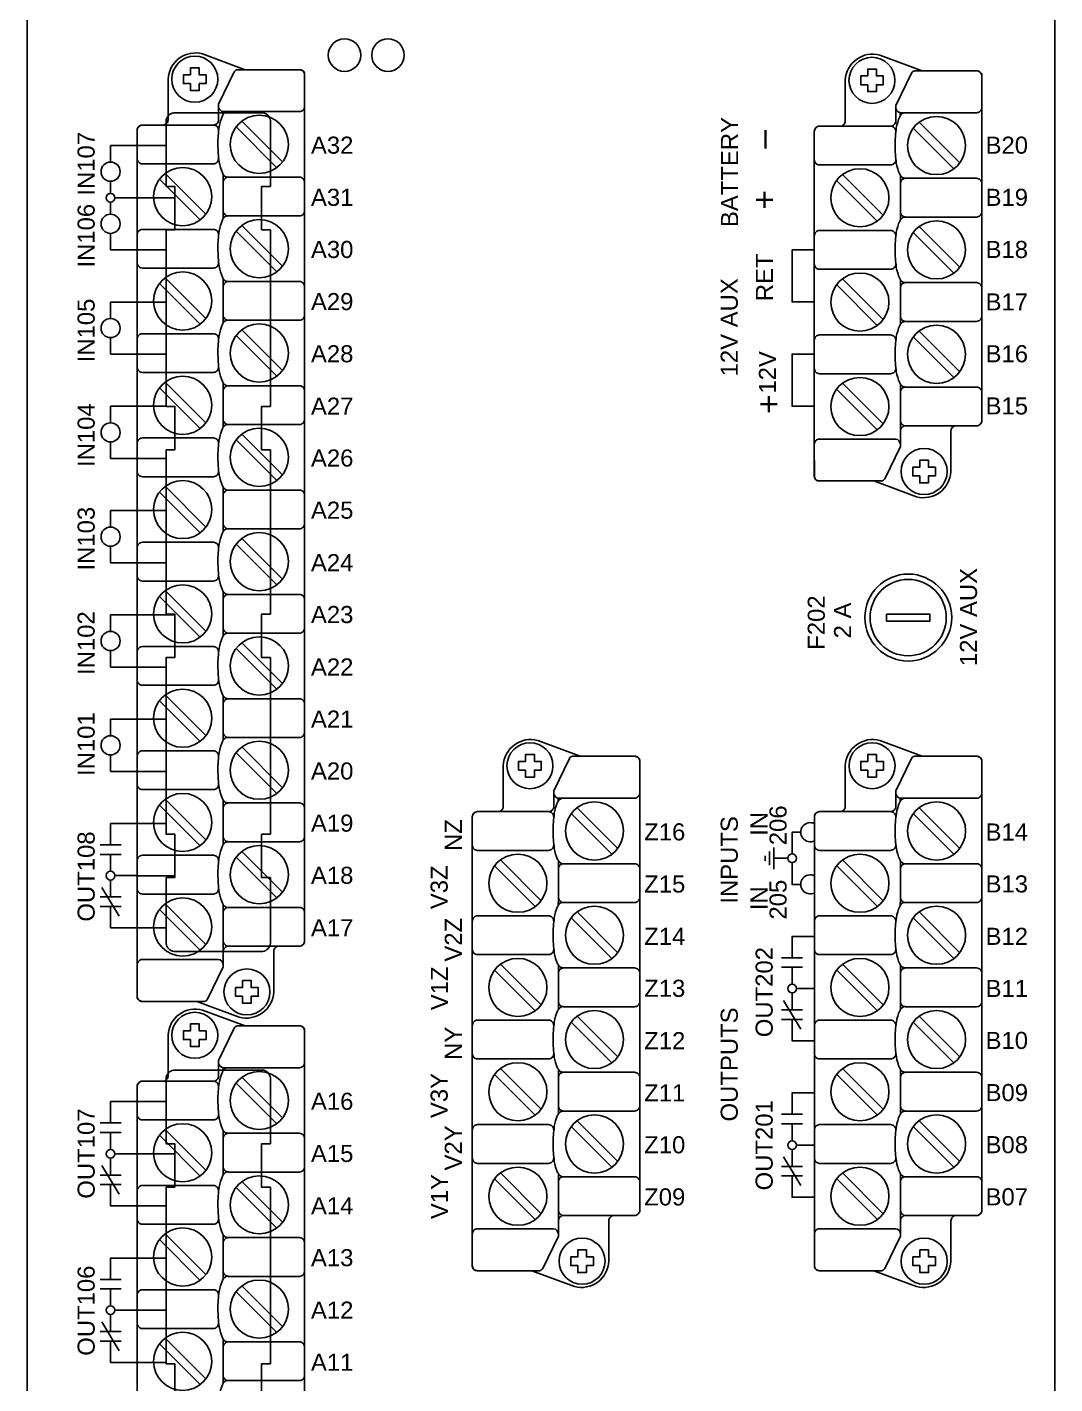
# Model space of a CAD drawing. Extents: x 3 to 47.1, y 1 to 34.6.
# Drawn here: x 34.71 to 40.62, y 5.67 to 13.47 of the extents above; entities that cross this region are included whole.
import ezdxf

# ---------------------------------------------------------------- set-up
doc = ezdxf.new("R2010")
doc.units = 0
doc.header["$MEASUREMENT"] = 0
for name, color, linetype in [('1_1__X__NONE', 7, 'CONTINUOUS'), ('1_2__A___2__125_VDC____5__', 7, 'CONTINUOUS'), ('3_0_____DWG', 7, 'CONTINUOUS')]:
    doc.layers.add(name, color=color, linetype=linetype)
doc.styles.add('ARIAL', font='arial.ttf')

msp = doc.modelspace()

# ---------------------------------------------------------------- linework, layer by layer
at = {"layer": '1_1__X__NONE'}
msp.add_lwpolyline([(35.5074, 12.5583), (35.5571, 12.5581), (35.557, 12.3081), (35.5074, 12.3081), (35.5074, 11.2925), (35.5571, 11.2925), (35.5571, 11.0423), (35.5074, 11.0423), (35.5074, 10.0977), (35.557, 10.0977), (35.557, 9.8475), (35.5074, 9.8475), (35.5074, 8.8319), (35.5571, 8.8319), (35.5571, 8.5819), (35.5074, 8.5819), (35.5074, 8.2111), (35.5076, 8.2031), (35.5092, 8.1943), (35.5123, 8.1861), (35.5167, 8.1786), (35.5223, 8.1721), (35.529, 8.1666), (35.5365, 8.1622), (35.5448, 8.1593), (35.5537, 8.1578), (35.5639, 8.1577), (36.0555, 8.1577), (36.0637, 8.1581), (36.0725, 8.16), (36.0807, 8.1634), (36.088, 8.1681), (36.0944, 8.1739), (36.0997, 8.1808), (36.1037, 8.1885), (36.1064, 8.1969), (36.1075, 8.2058), (36.1076, 8.2162), (36.1076, 8.5817), (36.1076, 8.5819), (36.0572, 8.5819), (36.0572, 8.8319), (36.1076, 8.8319), (36.1074, 9.8475), (36.0572, 9.8475), (36.0572, 10.0977), (36.1075, 10.0977), (36.1076, 11.0423), (36.0573, 11.0423), (36.0572, 11.2925), (36.1076, 11.2925), (36.1075, 12.3081), (36.0572, 12.3081), (36.0574, 12.5581), (36.1074, 12.5581), (36.1076, 12.9289), (36.1074, 12.9369), (36.1057, 12.9457), (36.1026, 12.9539), (36.0982, 12.9614), (36.0926, 12.9679), (36.0859, 12.9734), (36.0783, 12.9777), (36.0699, 12.9807), (36.0609, 12.9822), (35.5591, 12.9823), (35.551, 12.9819), (35.5423, 12.98), (35.5342, 12.9766), (35.5269, 12.9719), (35.5205, 12.9661), (35.5153, 12.9592), (35.5112, 12.9515), (35.5086, 12.9431), (35.5074, 12.9342), (35.5074, 12.5583)], close=True, dxfattribs=at)
for points in [[(35.3409, 12.7933), (35.5074, 12.7933)], [(35.3409, 12.4933), (35.5571, 12.4933)], [(35.3409, 12.1933), (35.5074, 12.1933)], [(35.3409, 11.8933), (35.5074, 11.8933)], [(35.3409, 11.5933), (35.5074, 11.5933)], [(35.3409, 11.2933), (35.5074, 11.2933)], [(35.3409, 10.9933), (35.5074, 10.9933)], [(35.3409, 10.6934), (35.5074, 10.6934)], [(35.3409, 10.3934), (35.5074, 10.3934)], [(35.3409, 10.0933), (35.557, 10.0933)], [(35.3409, 9.7933), (35.5074, 9.7933)], [(35.3409, 9.4933), (35.5074, 9.4933)], [(35.3409, 9.1933), (35.5074, 9.1933)], [(35.3409, 8.8933), (35.5074, 8.8933)], [(35.3409, 8.5933), (35.5571, 8.5933)], [(35.3409, 8.2933), (35.5074, 8.2933)], [(36.0573, 5.5351), (36.0572, 5.7853), (36.1076, 5.7853), (36.1075, 6.8009), (36.0572, 6.8009), (36.0574, 7.051), (36.1074, 7.051), (36.1076, 7.4217), (36.1074, 7.4297), (36.1057, 7.4385), (36.1026, 7.4467), (36.0982, 7.4542), (36.0926, 7.4608), (36.0859, 7.4663), (36.0783, 7.4706), (36.0699, 7.4736), (36.0609, 7.475), (35.5591, 7.4752), (35.551, 7.4748), (35.5423, 7.4728), (35.5342, 7.4694), (35.5269, 7.4647), (35.5205, 7.4589), (35.5153, 7.4521), (35.5112, 7.4444), (35.5086, 7.436), (35.5074, 7.427), (35.5074, 7.0511), (35.5074, 7.0511), (35.5571, 7.051), (35.557, 6.8009), (35.5074, 6.8009), (35.5074, 5.7853), (35.5571, 5.7853), (35.5571, 5.5351)], [(35.3409, 7.2934), (35.5074, 7.2934)], [(35.3409, 6.9934), (35.5571, 6.9933)], [(35.3409, 6.6934), (35.5074, 6.6934)], [(35.3409, 6.3934), (35.5074, 6.3934)], [(35.3409, 6.0934), (35.5074, 6.0934)], [(35.3409, 5.7934), (35.5074, 5.7934)]]:
    msp.add_lwpolyline(points, dxfattribs=at)
at = {"layer": '1_2__A___2__125_VDC____5__'}
for points in [[(36.2749, 8.1877, 0.414213), (36.3049, 8.2177), (36.3049, 13.1996, 0.414214), (36.2749, 13.2296), (35.9619, 13.2296), (35.7171, 13.3205, 0.480048), (35.5189, 13.1754), (35.5189, 12.9412, -0.414214), (35.4889, 12.9112), (35.3708, 12.9112, 0.414212), (35.3408, 12.8812), (35.3407, 12.8812), (35.3407, 7.9002, 0.414215), (35.3707, 7.8702), (35.6835, 7.8703), (35.9283, 7.7793, 0.47859), (36.1269, 7.9244), (36.1269, 8.1577, -0.414214), (36.1569, 8.1877)], [(36.3048, 13.2029), (36.3049, 13.0186, -0.414214), (36.2749, 12.9886), (35.8378, 12.9886, -0.390527), (35.8095, 13.0186), (35.8095, 13.0308), (35.8993, 13.2167, -0.241514), (35.9192, 13.2296), (36.2749, 13.2296, -0.422157)], [(36.2749, 2.6878, 0.414213), (36.3049, 2.7178), (36.3049, 7.6996, 0.414214), (36.2749, 7.7296), (35.9619, 7.7296), (35.7171, 7.8205, 0.480048), (35.5189, 7.6755), (35.5189, 7.4413, -0.414214), (35.4889, 7.4113), (35.3708, 7.4113, 0.414212), (35.3408, 7.3813), (35.3407, 7.3813), (35.3407, 2.4002, 0.414215), (35.3707, 2.3702), (35.6835, 2.3703), (35.9283, 2.2794, 0.47859), (36.1269, 2.4244), (36.1269, 2.6578, -0.414214), (36.1569, 2.6878)], [(36.3048, 7.7029), (36.3049, 7.5186, -0.414214), (36.2749, 7.4886), (35.8378, 7.4886, -0.390527), (35.8095, 7.5186), (35.8095, 7.5308), (35.8993, 7.7167, -0.241514), (35.9192, 7.7296), (36.2749, 7.7296, -0.422157)]]:
    msp.add_lwpolyline(points, format="xyb", close=True, dxfattribs=at)
for points in [[(35.6478, 13.15), (35.6075, 13.15), (35.6075, 13.2), (35.6478, 13.2), (35.6478, 13.2401), (35.6978, 13.2401), (35.6978, 13.2), (35.7377, 13.2), (35.7377, 13.15), (35.6978, 13.15), (35.6978, 13.1099), (35.6478, 13.1099)], [(35.948, 7.8998), (35.9077, 7.8998), (35.9077, 7.9497), (35.948, 7.9497), (35.948, 7.9899), (35.9979, 7.9899), (35.9979, 7.9497), (36.0379, 7.9497), (36.0379, 7.8998), (35.9979, 7.8998), (35.9979, 7.8596), (35.948, 7.8596)], [(35.6478, 7.65), (35.6075, 7.65), (35.6075, 7.7), (35.6478, 7.7), (35.6478, 7.7401), (35.6978, 7.7401), (35.6978, 7.7), (35.7377, 7.7), (35.7377, 7.65), (35.6978, 7.65), (35.6978, 7.6099), (35.6478, 7.6099)]]:
    msp.add_lwpolyline(points, close=True, dxfattribs=at)
for points in [[(35.8095, 13.0186), (35.8096, 12.9412, -0.414214), (35.7796, 12.9112)], [(35.8577, 12.9886, 0.127742), (35.8422, 12.9808, 0.081668), (35.8321, 12.9652, 0.0591), (35.8127, 12.9015, 0.034646), (35.8057, 12.7999, 0.03436), (35.8127, 12.6992, 0.0591), (35.8321, 12.6355, 0.081668), (35.8422, 12.6199, 0.191033), (35.8661, 12.6114)], [(35.8095, 12.7263), (35.8095, 12.7184, -0.414214), (35.7795, 12.6884), (35.3707, 12.6884, -0.414214), (35.3407, 12.7184), (35.3407, 12.8812, -0.414214), (35.3707, 12.9112), (35.7795, 12.9112, -0.414214), (35.8095, 12.8812), (35.8095, 12.8744)], [(35.8361, 12.5814, -0.414214), (35.8661, 12.6114), (36.2749, 12.6114, -0.414214), (36.3049, 12.5814), (36.3049, 12.4185, -0.414214), (36.2749, 12.3885), (35.8661, 12.3885, -0.414214), (35.8361, 12.4185)], [(35.8661, 12.3893, 0.191033), (35.8422, 12.3808, 0.081668), (35.8321, 12.3651, 0.0591), (35.8127, 12.3014, 0.034646), (35.8057, 12.1999, 0.03436), (35.8127, 12.0992, 0.0591), (35.8321, 12.0355, 0.081668), (35.8422, 12.0199, 0.191033), (35.8661, 12.0114)], [(35.8095, 12.1263), (35.8095, 12.1184, -0.414214), (35.7795, 12.0884), (35.3707, 12.0884, -0.414214), (35.3407, 12.1184), (35.3407, 12.2812, -0.414214), (35.3707, 12.3112), (35.7795, 12.3112, -0.414214), (35.8095, 12.2812), (35.8095, 12.2744)], [(35.8361, 11.9814, -0.414214), (35.8661, 12.0114), (36.2749, 12.0114, -0.414214), (36.3049, 11.9814), (36.3049, 11.8185, -0.414214), (36.2749, 11.7885), (35.8661, 11.7885, -0.414214), (35.8361, 11.8185)], [(35.8661, 11.7893, 0.191033), (35.8422, 11.7808, 0.081668), (35.8321, 11.7651, 0.0591), (35.8127, 11.7014, 0.034646), (35.8057, 11.5999, 0.03436), (35.8127, 11.4992, 0.0591), (35.8321, 11.4355, 0.081668), (35.8422, 11.4199, 0.191033), (35.8661, 11.4114)], [(35.8095, 11.5263), (35.8095, 11.5184, -0.414214), (35.7795, 11.4884), (35.3707, 11.4884, -0.414214), (35.3407, 11.5184), (35.3407, 11.6812, -0.414214), (35.3707, 11.7112), (35.7795, 11.7112, -0.414214), (35.8095, 11.6812), (35.8095, 11.6744)], [(35.8361, 11.3814, -0.414214), (35.8661, 11.4114), (36.2749, 11.4114, -0.414214), (36.3049, 11.3814), (36.3049, 11.2185, -0.414214), (36.2749, 11.1885), (35.8661, 11.1885, -0.414214), (35.8361, 11.2185)], [(35.8661, 11.1893, 0.191033), (35.8422, 11.1808, 0.081668), (35.8321, 11.1651, 0.0591), (35.8127, 11.1014, 0.034646), (35.8057, 10.9999, 0.03436), (35.8127, 10.8992, 0.0591), (35.8321, 10.8355, 0.081668), (35.8422, 10.8199, 0.191033), (35.8661, 10.8114)], [(35.8095, 10.9263), (35.8095, 10.9184, -0.414214), (35.7795, 10.8884), (35.3707, 10.8884, -0.414214), (35.3407, 10.9184), (35.3407, 11.0812, -0.414214), (35.3707, 11.1112), (35.7795, 11.1112, -0.414214), (35.8095, 11.0812), (35.8095, 11.0744)], [(35.8361, 10.7814, -0.414214), (35.8661, 10.8114), (36.2749, 10.8114, -0.414214), (36.3049, 10.7814), (36.3049, 10.6185, -0.414214), (36.2749, 10.5885), (35.8661, 10.5885, -0.414214), (35.8361, 10.6185)], [(35.8661, 10.5893, 0.191033), (35.8422, 10.5808, 0.081668), (35.8321, 10.5651, 0.0591), (35.8127, 10.5014, 0.034646), (35.8057, 10.3999, 0.03436), (35.8127, 10.2992, 0.0591), (35.8321, 10.2355, 0.081668), (35.8422, 10.2199, 0.191033), (35.8661, 10.2114)], [(35.8095, 10.3263), (35.8095, 10.3184, -0.414214), (35.7795, 10.2884), (35.3707, 10.2884, -0.414214), (35.3407, 10.3184), (35.3407, 10.4812, -0.414214), (35.3707, 10.5112), (35.7795, 10.5112, -0.414214), (35.8095, 10.4812), (35.8095, 10.4744)], [(35.8361, 10.1814, -0.414214), (35.8661, 10.2114), (36.2749, 10.2114, -0.414214), (36.3049, 10.1814), (36.3049, 10.0185, -0.414214), (36.2749, 9.9885), (35.8661, 9.9885, -0.414214), (35.8361, 10.0185)], [(35.8661, 9.9893, 0.191033), (35.8422, 9.9808, 0.081668), (35.8321, 9.9651, 0.0591), (35.8127, 9.9014, 0.034646), (35.8057, 9.7999, 0.03436), (35.8127, 9.6992, 0.0591), (35.8321, 9.6355, 0.081668), (35.8422, 9.6199, 0.191033), (35.8661, 9.6114)], [(35.8095, 9.7263), (35.8095, 9.7184, -0.414214), (35.7795, 9.6884), (35.3707, 9.6884, -0.414214), (35.3407, 9.7184), (35.3407, 9.8812, -0.414214), (35.3707, 9.9112), (35.7795, 9.9112, -0.414214), (35.8095, 9.8812), (35.8095, 9.8744)], [(35.8361, 9.5814, -0.414214), (35.8661, 9.6114), (36.2749, 9.6114, -0.414214), (36.3049, 9.5814), (36.3049, 9.4185, -0.414214), (36.2749, 9.3885), (35.8661, 9.3885, -0.414214), (35.8361, 9.4185)], [(35.8661, 9.3893, 0.191033), (35.8422, 9.3808, 0.081668), (35.8321, 9.3651, 0.0591), (35.8127, 9.3014, 0.034646), (35.8057, 9.1999, 0.03436), (35.8127, 9.0992, 0.0591), (35.8321, 9.0355, 0.081668), (35.8422, 9.0199, 0.191033), (35.8661, 9.0114)], [(35.8095, 9.1262), (35.8095, 9.1184, -0.414214), (35.7795, 9.0884), (35.3707, 9.0884, -0.414214), (35.3407, 9.1184), (35.3407, 9.2812, -0.414214), (35.3707, 9.3112), (35.7795, 9.3112, -0.414214), (35.8095, 9.2812), (35.8095, 9.2744)], [(35.8361, 8.9814, -0.414214), (35.8661, 9.0114), (36.2749, 9.0114, -0.414214), (36.3049, 8.9814), (36.3049, 8.8185, -0.414214), (36.2749, 8.7885), (35.8661, 8.7885, -0.414214), (35.8361, 8.8185)], [(35.8661, 8.7885, 0.191033), (35.8422, 8.78, 0.081668), (35.8321, 8.7644, 0.0591), (35.8127, 8.7007, 0.034646), (35.8057, 8.5991, 0.03436), (35.8127, 8.4984, 0.0591), (35.8321, 8.4347, 0.081668), (35.8422, 8.4191, 0.191033), (35.8661, 8.4106)], [(35.8095, 8.5255), (35.8095, 8.5176, -0.414214), (35.7795, 8.4876), (35.3707, 8.4876, -0.414214), (35.3407, 8.5176), (35.3407, 8.6804, -0.414214), (35.3707, 8.7104), (35.7795, 8.7104, -0.414214), (35.8095, 8.6804), (35.8095, 8.6736)], [(35.8361, 8.4271), (35.8361, 8.0689), (35.7464, 7.883, -0.241986), (35.7265, 7.8702), (35.3707, 7.8702, -0.422157), (35.3409, 7.8968), (35.3407, 8.0812, -0.414214), (35.3707, 8.1112), (35.8078, 8.1112, -0.390527), (35.8361, 8.0812)], [(35.8361, 8.3806, -0.414214), (35.8661, 8.4106), (36.2749, 8.4106, -0.414214), (36.3049, 8.3806), (36.3049, 8.2177, -0.414214), (36.2749, 8.1877), (35.8661, 8.1877, -0.414214), (35.8361, 8.2177)], [(35.8361, 8.1577, -0.414214), (35.8661, 8.1877)], [(35.8095, 7.5186), (35.8096, 7.4413, -0.414214), (35.7796, 7.4113)], [(35.8577, 7.4886, 0.127742), (35.8422, 7.4808, 0.081668), (35.8321, 7.4652, 0.0591), (35.8127, 7.4015, 0.034646), (35.8057, 7.3, 0.03436), (35.8127, 7.1993, 0.0591), (35.8321, 7.1356, 0.081668), (35.8422, 7.1199, 0.191033), (35.8661, 7.1114)], [(35.8095, 7.2263), (35.8095, 7.2184, -0.414214), (35.7795, 7.1884), (35.3707, 7.1884, -0.414214), (35.3407, 7.2184), (35.3407, 7.3813, -0.414214), (35.3707, 7.4113), (35.7795, 7.4113, -0.414214), (35.8095, 7.3813), (35.8095, 7.3744)], [(35.8361, 7.0814, -0.414214), (35.8661, 7.1114), (36.2749, 7.1114, -0.414214), (36.3049, 7.0814), (36.3049, 6.9185, -0.414214), (36.2749, 6.8885), (35.8661, 6.8885, -0.414214), (35.8361, 6.9185)], [(35.8661, 6.8893, 0.191033), (35.8422, 6.8808, 0.081668), (35.8321, 6.8652, 0.0591), (35.8127, 6.8015, 0.034646), (35.8057, 6.6999, 0.03436), (35.8127, 6.5992, 0.0591), (35.8321, 6.5355, 0.081668), (35.8422, 6.5199, 0.191033), (35.8661, 6.5114)], [(35.8095, 6.6263), (35.8095, 6.6184, -0.414214), (35.7795, 6.5884), (35.3707, 6.5884, -0.414214), (35.3407, 6.6184), (35.3407, 6.7812, -0.414214), (35.3707, 6.8112), (35.7795, 6.8112, -0.414214), (35.8095, 6.7812), (35.8095, 6.7744)], [(35.8361, 6.4814, -0.414214), (35.8661, 6.5114), (36.2749, 6.5114, -0.414214), (36.3049, 6.4814), (36.3049, 6.3185, -0.414214), (36.2749, 6.2885), (35.8661, 6.2885, -0.414214), (35.8361, 6.3185)], [(35.8661, 6.2893, 0.191033), (35.8422, 6.2808, 0.081668), (35.8321, 6.2652, 0.0591), (35.8127, 6.2014, 0.034646), (35.8057, 6.0999, 0.03436), (35.8127, 5.9992, 0.0591), (35.8321, 5.9355, 0.081668), (35.8422, 5.9199, 0.191033), (35.8661, 5.9114)], [(35.8095, 6.0263), (35.8095, 6.0184, -0.414214), (35.7795, 5.9884), (35.3707, 5.9884, -0.414214), (35.3407, 6.0184), (35.3407, 6.1812, -0.414214), (35.3707, 6.2112), (35.7795, 6.2112, -0.414214), (35.8095, 6.1812), (35.8095, 6.1744)], [(35.8361, 5.8814, -0.414214), (35.8661, 5.9114), (36.2749, 5.9114, -0.414214), (36.3049, 5.8814), (36.3049, 5.7185, -0.414214), (36.2749, 5.6885), (35.8661, 5.6885, -0.414214), (35.8361, 5.7185)], [(35.8661, 5.6893, 0.191033), (35.8422, 5.6808, 0.081668), (35.8321, 5.6652, 0.0591), (35.8127, 5.6014, 0.034646), (35.8057, 5.4999, 0.03436), (35.8127, 5.3992, 0.0591), (35.8321, 5.3355, 0.081668), (35.8422, 5.3199, 0.191033), (35.8661, 5.3114)]]:
    msp.add_lwpolyline(points, format="xyb", dxfattribs=at)
for points in [[(35.8355, 12.9888), (35.8355, 12.9717)], [(35.9101, 12.9003), (36.1443, 12.6661)], [(35.9435, 12.9337), (36.1777, 12.6996)], [(35.4691, 12.5997), (35.7033, 12.3655)], [(35.5025, 12.6331), (35.7367, 12.3989)], [(35.8361, 12.3728), (35.8361, 12.6279)], [(35.9435, 12.3337), (36.1777, 12.0995)], [(35.9101, 12.3003), (36.1443, 12.0661)], [(35.5025, 12.0331), (35.7367, 11.7989)], [(35.8361, 11.7728), (35.8361, 12.0279)], [(35.4691, 11.9997), (35.7033, 11.7655)], [(35.9435, 11.7337), (36.1777, 11.4995)], [(35.9101, 11.7003), (36.1443, 11.4661)], [(35.4691, 11.3997), (35.7033, 11.1655)], [(35.5025, 11.4331), (35.7367, 11.1989)], [(35.8361, 11.1728), (35.8361, 11.4279)], [(35.9101, 11.1003), (36.1443, 10.8661)], [(35.9435, 11.1337), (36.1777, 10.8995)], [(35.4691, 10.7996), (35.7033, 10.5655)], [(35.5025, 10.8331), (35.7367, 10.5989)], [(35.8361, 10.5728), (35.8361, 10.8279)], [(35.9101, 10.5003), (36.1443, 10.2661)], [(35.9435, 10.5337), (36.1777, 10.2995)], [(35.5025, 10.2331), (35.7367, 9.9989)], [(35.8361, 9.9728), (35.8361, 10.2279)], [(35.4691, 10.1996), (35.7033, 9.9655)], [(35.9435, 9.9337), (36.1777, 9.6995)], [(35.9101, 9.9003), (36.1443, 9.6661)], [(35.4691, 9.5996), (35.7033, 9.3655)], [(35.5025, 9.6331), (35.7367, 9.3989)], [(35.8361, 9.3727), (35.8361, 9.6279)], [(35.9101, 9.3003), (36.1443, 9.0661)], [(35.9435, 9.3337), (36.1777, 9.0995)], [(35.4691, 8.9996), (35.7033, 8.7655)], [(35.5025, 9.0331), (35.7367, 8.7989)], [(35.8361, 9.0279), (35.8361, 8.772)], [(35.9101, 8.6995), (36.1443, 8.4653)], [(35.9435, 8.7329), (36.1777, 8.4988)], [(35.5025, 8.4323), (35.7367, 8.1981)], [(35.4691, 8.3989), (35.7033, 8.1647)], [(35.8355, 7.4888), (35.8355, 7.4717)], [(35.9435, 7.4337), (36.1777, 7.1996)], [(35.9101, 7.4003), (36.1443, 7.1662)], [(35.5025, 7.1331), (35.7367, 6.8989)], [(35.8361, 6.8728), (35.8361, 7.1279)], [(35.4691, 7.0997), (35.7033, 6.8655)], [(35.9101, 6.8003), (36.1443, 6.5661)], [(35.9435, 6.8337), (36.1777, 6.5996)], [(35.4691, 6.4997), (35.7033, 6.2655)], [(35.5025, 6.5331), (35.7367, 6.2989)], [(35.8361, 6.2728), (35.8361, 6.5279)], [(35.9101, 6.2003), (36.1443, 5.9661)], [(35.9435, 6.2337), (36.1777, 5.9996)], [(35.5025, 5.9331), (35.7367, 5.6989)], [(35.4691, 5.8997), (35.7033, 5.6655)], [(35.8361, 5.6728), (35.8361, 5.9279)]]:
    msp.add_lwpolyline(points, dxfattribs=at)
for centre, radius in [((35.6726, 13.175), 0.1324), ((36.0439, 12.7999), 0.1673), ((35.6029, 12.4993), 0.1673), ((36.0439, 12.1999), 0.1673), ((35.6029, 11.8993), 0.1673), ((36.0439, 11.5999), 0.1673), ((35.6029, 11.2993), 0.1673), ((36.0439, 10.9999), 0.1673), ((35.6029, 10.6993), 0.1673), ((36.0439, 10.3999), 0.1673), ((35.6029, 10.0993), 0.1673), ((36.0439, 9.7999), 0.1673), ((35.6029, 9.4993), 0.1673), ((36.0439, 9.1999), 0.1673), ((35.6029, 8.8993), 0.1673), ((36.0439, 8.5991), 0.1673), ((35.6029, 8.2985), 0.1673), ((35.9728, 7.9248), 0.1324), ((35.6726, 7.675), 0.1324), ((36.0439, 7.3), 0.1673), ((35.6029, 6.9993), 0.1673), ((36.0439, 6.6999), 0.1673), ((35.6029, 6.3993), 0.1673), ((36.0439, 6.0999), 0.1673), ((35.6029, 5.7993), 0.1673)]:
    msp.add_circle(centre, radius, dxfattribs=at)
at = {"layer": '3_0_____DWG'}
for points in [[(34.7074, 19.9285), (34.8504, 19.9285), (34.8504, 20.0365, -0.414214), (34.9764, 20.1625), (38.0934, 20.1625, -0.414214), (38.2194, 20.0365), (38.2194, 19.1785), (40.4974, 19.1785, -0.414214), (40.6234, 19.0525), (40.6234, 2.0485, -0.414216), (40.4974, 1.9225), (34.9134, 1.9225, 0.414214), (34.8504, 1.8595), (34.8504, 1.1725), (34.7074, 1.1725), (34.7074, 19.9285)], [(40.2028, 13.1964), (40.2029, 13.012, -0.414214), (40.1729, 12.982), (39.7358, 12.982, -0.390527), (39.7075, 13.012), (39.7075, 13.0243), (39.7973, 13.2102, -0.241514), (39.8172, 13.223), (40.1729, 13.223, -0.422157)], [(38.2341, 9.2535), (38.2342, 9.0691, -0.414214), (38.2042, 9.0391), (37.7671, 9.0391, -0.390527), (37.7388, 9.0691), (37.7388, 9.0814), (37.8285, 9.2673, -0.241514), (37.8485, 9.2801), (38.2042, 9.2802, -0.422157)], [(40.2031, 9.2535), (40.2032, 9.0691, -0.414214), (40.1732, 9.0391), (39.7361, 9.0391, -0.390527), (39.7078, 9.0691), (39.7078, 9.0814), (39.7975, 9.2673, -0.241514), (39.8175, 9.2801), (40.1732, 9.2802, -0.422157)]]:
    msp.add_lwpolyline(points, format="xyb", close=True, dxfattribs=at)
for points in [[(40.1729, 11.1812, 0.414213), (40.2029, 11.2112), (40.2029, 13.193, 0.414214), (40.1729, 13.223), (39.8598, 13.223), (39.6151, 13.3139, 0.480048), (39.4169, 13.1689), (39.4169, 12.9347, -0.414214), (39.3869, 12.9047)], [(39.7075, 13.012), (39.7076, 12.9347, -0.414214), (39.6776, 12.9047)], [(39.7557, 12.982, 0.127742), (39.7402, 12.9742, 0.081668), (39.7301, 12.9586, 0.0591), (39.7107, 12.8949, 0.034646), (39.7037, 12.7934, 0.03436), (39.7107, 12.6927, 0.0591), (39.7301, 12.629, 0.081668), (39.7402, 12.6133, 0.191033), (39.7641, 12.6048)], [(39.7075, 12.7197), (39.7075, 12.7118, -0.414214), (39.6775, 12.6818), (39.2687, 12.6818, -0.414214), (39.2387, 12.7118), (39.2387, 12.8747, -0.414214), (39.2687, 12.9047), (39.6775, 12.9047, -0.414214), (39.7075, 12.8747), (39.7075, 12.8679)], [(39.2687, 12.9047, 0.414212), (39.2387, 12.8747), (39.2387, 10.8937, 0.414215), (39.2687, 10.8637), (39.5815, 10.8637), (39.8263, 10.7728, 0.47859), (40.0249, 10.9178), (40.0249, 11.1512, -0.414214), (40.0549, 11.1812)], [(39.7341, 12.5748, -0.414214), (39.7641, 12.6048), (40.1729, 12.6048, -0.414214), (40.2029, 12.5748), (40.2029, 12.412, -0.414214), (40.1729, 12.382), (39.7641, 12.382, -0.414214), (39.7341, 12.412)], [(39.7641, 12.3827, 0.191033), (39.7402, 12.3742, 0.081668), (39.7301, 12.3586, 0.0591), (39.7107, 12.2949, 0.034646), (39.7037, 12.1934, 0.03436), (39.7107, 12.0927, 0.0591), (39.7301, 12.029, 0.081668), (39.7402, 12.0133, 0.191033), (39.7641, 12.0048)], [(39.7075, 12.1197), (39.7075, 12.1118, -0.414214), (39.6775, 12.0818), (39.2687, 12.0818, -0.414214), (39.2387, 12.1118), (39.2387, 12.2747, -0.414214), (39.2687, 12.3047), (39.6775, 12.3047, -0.414214), (39.7075, 12.2747), (39.7075, 12.2679)], [(39.7341, 11.9748, -0.414214), (39.7641, 12.0048), (40.1729, 12.0048, -0.414214), (40.2029, 11.9748), (40.2029, 11.812, -0.414214), (40.1729, 11.782), (39.7641, 11.782, -0.414214), (39.7341, 11.812)], [(39.7641, 11.782, 0.191033), (39.7402, 11.7735, 0.081668), (39.7301, 11.7578, 0.0591), (39.7107, 11.6941, 0.034646), (39.7037, 11.5926, 0.03436), (39.7107, 11.4919, 0.0591), (39.7301, 11.4282, 0.081668), (39.7402, 11.4126, 0.191033), (39.7641, 11.4041)], [(39.7075, 11.519), (39.7075, 11.5111, -0.414214), (39.6775, 11.4811), (39.2687, 11.4811, -0.414214), (39.2387, 11.5111), (39.2387, 11.6739, -0.414214), (39.2687, 11.7039), (39.6775, 11.7039, -0.414214), (39.7075, 11.6739), (39.7075, 11.6671)], [(39.7341, 11.4206), (39.7341, 11.0624), (39.6444, 10.8765, -0.241986), (39.6245, 10.8637), (39.2687, 10.8637, -0.422157), (39.2389, 10.8903), (39.2387, 11.0747, -0.414214), (39.2687, 11.1047), (39.7058, 11.1047, -0.390527), (39.7341, 11.0747)], [(39.7341, 11.3741, -0.414214), (39.7641, 11.4041), (40.1729, 11.4041, -0.414214), (40.2029, 11.3741), (40.2029, 11.2112, -0.414214), (40.1729, 11.1812), (39.7641, 11.1812, -0.414214), (39.7341, 11.2112)], [(39.7341, 11.1512, -0.414214), (39.7641, 11.1812)], [(38.2041, 6.6386, 0.406612), (38.2341, 6.6679), (38.2342, 9.2502, 0.414214), (38.2042, 9.2802), (37.8911, 9.2801), (37.6463, 9.3711, 0.480048), (37.4482, 9.226), (37.4482, 8.9918, -0.414214), (37.4182, 8.9618)], [(40.1731, 6.6386, 0.406612), (40.2031, 6.6679), (40.2031, 9.2502, 0.414214), (40.1731, 9.2802), (39.8601, 9.2801), (39.6153, 9.3711, 0.480048), (39.4171, 9.226), (39.4171, 8.9918, -0.414214), (39.3871, 8.9618)], [(37.7388, 9.0691), (37.7389, 8.9918, -0.414214), (37.7089, 8.9618)], [(39.7078, 9.0691), (39.7079, 8.9918, -0.414214), (39.6779, 8.9618)], [(37.787, 9.0391, 0.127742), (37.7715, 9.0314, 0.081668), (37.7613, 9.0157, 0.0591), (37.742, 8.952, 0.034646), (37.7349, 8.8505, 0.03436), (37.742, 8.7498, 0.0591), (37.7613, 8.6861, 0.081668), (37.7715, 8.6705, 0.191033), (37.7954, 8.662)], [(39.756, 9.0391, 0.127742), (39.7405, 9.0314, 0.081668), (39.7303, 9.0157, 0.0591), (39.711, 8.952, 0.034646), (39.7039, 8.8505, 0.03436), (39.711, 8.7498, 0.0591), (39.7303, 8.6861, 0.081668), (39.7405, 8.6705, 0.191033), (39.7644, 8.662)], [(37.3, 8.9618, 0.414211), (37.27, 8.9318), (37.27, 6.3511, 0.414215), (37.3, 6.3211), (37.6128, 6.3211), (37.8576, 6.2302, 0.47859), (38.0562, 6.3753), (38.0562, 6.6086, -0.414214), (38.0862, 6.6386)], [(37.7387, 8.7769), (37.7387, 8.769, -0.414214), (37.7087, 8.739), (37.3, 8.739, -0.414214), (37.27, 8.769), (37.27, 8.9318, -0.414214), (37.3, 8.9618), (37.7087, 8.9618, -0.414214), (37.7387, 8.9318), (37.7387, 8.925)], [(39.2389, 8.8933, 1.57017), (39.2389, 8.7936, -1.389788)], [(39.269, 8.9618, 0.414211), (39.239, 8.9318), (39.239, 6.3511, 0.414215), (39.269, 6.3211), (39.5818, 6.3211), (39.8266, 6.2302, 0.47859), (40.0251, 6.3753), (40.0251, 6.6086, -0.414214), (40.0551, 6.6386)], [(39.7077, 8.7769), (39.7077, 8.769, -0.414214), (39.6777, 8.739), (39.269, 8.739, -0.414214), (39.239, 8.769), (39.239, 8.9318, -0.414214), (39.269, 8.9618), (39.6777, 8.9618, -0.414214), (39.7077, 8.9318), (39.7077, 8.925)], [(37.7654, 8.632, -0.414214), (37.7954, 8.662), (38.2041, 8.662, -0.414214), (38.2341, 8.632), (38.2341, 8.4691, -0.414214), (38.2041, 8.4391), (37.7954, 8.4391, -0.414214), (37.7654, 8.4691)], [(39.2389, 8.5933, 1.568614), (39.2389, 8.4936, 0.874856)], [(39.7344, 8.632, -0.414214), (39.7644, 8.662), (40.1731, 8.662, -0.414214), (40.2031, 8.632), (40.2031, 8.4691, -0.414214), (40.1731, 8.4391), (39.7644, 8.4391, -0.414214), (39.7344, 8.4691)], [(37.787, 8.4394, 0.127742), (37.7715, 8.4317, 0.081668), (37.7613, 8.416, 0.0591), (37.742, 8.3523, 0.034646), (37.7349, 8.2508, 0.03436), (37.742, 8.1501, 0.0591), (37.7613, 8.0864, 0.081668), (37.7715, 8.0708, 0.191033), (37.7954, 8.0623)], [(39.756, 8.4394, 0.127742), (39.7405, 8.4317, 0.081668), (39.7303, 8.416, 0.0591), (39.711, 8.3523, 0.034646), (39.7039, 8.2508, 0.03436), (39.711, 8.1501, 0.0591), (39.7303, 8.0864, 0.081668), (39.7405, 8.0708, 0.191033), (39.7644, 8.0623)], [(37.7387, 8.1771), (37.7387, 8.1693, -0.414214), (37.7087, 8.1393), (37.3, 8.1393, -0.414214), (37.27, 8.1693), (37.27, 8.3321, -0.414214), (37.3, 8.3621), (37.7087, 8.3621, -0.414214), (37.7387, 8.3321), (37.7387, 8.3253)], [(39.7077, 8.1771), (39.7077, 8.1693, -0.414214), (39.6777, 8.1393), (39.269, 8.1393, -0.414214), (39.239, 8.1693), (39.239, 8.3321, -0.414214), (39.269, 8.3621), (39.6777, 8.3621, -0.414214), (39.7077, 8.3321), (39.7077, 8.3253)], [(37.7654, 8.0323, -0.414214), (37.7954, 8.0623), (38.2041, 8.0623, -0.414214), (38.2341, 8.0323), (38.2341, 7.8694, -0.414214), (38.2041, 7.8394), (37.7954, 7.8394, -0.414214), (37.7654, 7.8694)], [(39.7344, 8.0323, -0.414214), (39.7644, 8.0623), (40.1731, 8.0623, -0.414214), (40.2031, 8.0323), (40.2031, 7.8694, -0.414214), (40.1731, 7.8394), (39.7644, 7.8394, -0.414214), (39.7344, 7.8694)], [(37.7954, 7.8402, 0.191033), (37.7715, 7.8317, 0.081668), (37.7613, 7.816, 0.0591), (37.742, 7.7523, 0.034646), (37.7349, 7.6508, 0.03436), (37.742, 7.5501, 0.0591), (37.7613, 7.4864, 0.081668), (37.7715, 7.4708, 0.191033), (37.7954, 7.4622)], [(39.7644, 7.8402, 0.191033), (39.7405, 7.8317, 0.081668), (39.7303, 7.816, 0.0591), (39.711, 7.7523, 0.034646), (39.7039, 7.6508, 0.03436), (39.711, 7.5501, 0.0591), (39.7303, 7.4864, 0.081668), (39.7405, 7.4708, 0.191033), (39.7644, 7.4622)], [(37.7387, 7.5771), (37.7387, 7.5692, -0.414214), (37.7087, 7.5392), (37.3, 7.5392, -0.414214), (37.27, 7.5692), (37.27, 7.7321, -0.414214), (37.3, 7.7621), (37.7087, 7.7621, -0.414214), (37.7387, 7.7321), (37.7387, 7.7253)], [(39.7077, 7.5771), (39.7077, 7.5692, -0.414214), (39.6777, 7.5392), (39.269, 7.5392, -0.414214), (39.239, 7.5692), (39.239, 7.7321, -0.414214), (39.269, 7.7621), (39.6777, 7.7621, -0.414214), (39.7077, 7.7321), (39.7077, 7.7253)], [(37.7654, 7.4322, -0.414214), (37.7954, 7.4622), (38.2041, 7.4622, -0.414214), (38.2341, 7.4322), (38.2341, 7.2694, -0.414214), (38.2041, 7.2394), (37.7954, 7.2394, -0.414214), (37.7654, 7.2694)], [(39.7344, 7.4322, -0.414214), (39.7644, 7.4622), (40.1731, 7.4622, -0.414214), (40.2031, 7.4322), (40.2031, 7.2694, -0.414214), (40.1731, 7.2394), (39.7644, 7.2394, -0.414214), (39.7344, 7.2694)], [(37.7954, 7.2394, 0.191033), (37.7715, 7.2309, 0.081668), (37.7613, 7.2153, 0.0591), (37.742, 7.1515, 0.034646), (37.7349, 7.05, 0.03436), (37.742, 6.9493, 0.0591), (37.7613, 6.8856, 0.081668), (37.7715, 6.87, 0.191033), (37.7954, 6.8615)], [(39.7644, 7.2394, 0.191033), (39.7405, 7.2309, 0.081668), (39.7303, 7.2153, 0.0591), (39.711, 7.1515, 0.034646), (39.7039, 7.05, 0.03436), (39.711, 6.9493, 0.0591), (39.7303, 6.8856, 0.081668), (39.7405, 6.87, 0.191033), (39.7644, 6.8615)], [(37.7387, 6.9764), (37.7387, 6.9685, -0.414214), (37.7087, 6.9385), (37.3, 6.9385, -0.414214), (37.27, 6.9685), (37.27, 7.1313, -0.414214), (37.3, 7.1613), (37.7087, 7.1613, -0.414214), (37.7387, 7.1313), (37.7387, 7.1245)], [(39.7077, 6.9764), (39.7077, 6.9685, -0.414214), (39.6777, 6.9385), (39.269, 6.9385, -0.414214), (39.239, 6.9685), (39.239, 7.1313, -0.414214), (39.269, 7.1613), (39.6777, 7.1613, -0.414214), (39.7077, 7.1313), (39.7077, 7.1245)], [(37.7654, 6.878), (37.7654, 6.5198), (37.6757, 6.3339, -0.241986), (37.6558, 6.3211), (37.3, 6.3211, -0.422157), (37.2701, 6.3477), (37.27, 6.5321, -0.414214), (37.3, 6.5621), (37.7371, 6.5621, -0.390527), (37.7654, 6.5321)], [(39.7344, 6.878), (39.7344, 6.5198), (39.6447, 6.3339, -0.241986), (39.6248, 6.3211), (39.269, 6.3211, -0.422157), (39.2391, 6.3477), (39.239, 6.5321, -0.414214), (39.269, 6.5621), (39.7061, 6.5621, -0.390527), (39.7344, 6.5321)], [(37.7654, 6.8315, -0.414214), (37.7954, 6.8615), (38.2041, 6.8615, -0.414214), (38.2341, 6.8315), (38.2341, 6.6686, -0.414214), (38.2041, 6.6386), (37.7954, 6.6386, -0.414214), (37.7654, 6.6686)], [(39.7344, 6.8315, -0.414214), (39.7644, 6.8615), (40.1731, 6.8615, -0.414214), (40.2031, 6.8315), (40.2031, 6.6686, -0.414214), (40.1731, 6.6386), (39.7644, 6.6386, -0.414214), (39.7344, 6.6686)], [(37.7654, 6.6086, -0.414214), (37.7954, 6.6386)], [(39.7344, 6.6086, -0.414214), (39.7644, 6.6386)]]:
    msp.add_lwpolyline(points, format="xyb", dxfattribs=at)
for points in [[(39.5458, 13.1435), (39.5055, 13.1435), (39.5055, 13.1935), (39.5458, 13.1935), (39.5458, 13.2336), (39.5958, 13.2336), (39.5958, 13.1935), (39.6357, 13.1935), (39.6357, 13.1435), (39.5958, 13.1435), (39.5958, 13.1034), (39.5458, 13.1034)], [(39.846, 10.8933), (39.8057, 10.8933), (39.8057, 10.9432), (39.846, 10.9432), (39.846, 10.9834), (39.8959, 10.9834), (39.8959, 10.9432), (39.9359, 10.9432), (39.9359, 10.8933), (39.8959, 10.8933), (39.8959, 10.8531), (39.846, 10.8531)], [(39.6544, 10.098), (39.9044, 10.098), (39.9044, 10.058), (39.6544, 10.058)], [(37.5771, 9.2007), (37.5368, 9.2007), (37.5368, 9.2506), (37.5771, 9.2506), (37.5771, 9.2907), (37.6271, 9.2907), (37.6271, 9.2506), (37.667, 9.2506), (37.667, 9.2007), (37.6271, 9.2007), (37.6271, 9.1605), (37.5771, 9.1605)], [(39.5461, 9.2007), (39.5058, 9.2007), (39.5058, 9.2506), (39.5461, 9.2506), (39.5461, 9.2907), (39.596, 9.2907), (39.596, 9.2506), (39.636, 9.2506), (39.636, 9.2007), (39.596, 9.2007), (39.596, 9.1605), (39.5461, 9.1605)], [(37.8772, 6.3507), (37.8369, 6.3507), (37.8369, 6.4006), (37.8772, 6.4006), (37.8772, 6.4408), (37.9272, 6.4408), (37.9272, 6.4006), (37.9671, 6.4006), (37.9671, 6.3507), (37.9272, 6.3507), (37.9272, 6.3105), (37.8772, 6.3105)], [(39.8462, 6.3507), (39.8059, 6.3507), (39.8059, 6.4006), (39.8462, 6.4006), (39.8462, 6.4408), (39.8962, 6.4408), (39.8962, 6.4006), (39.9361, 6.4006), (39.9361, 6.3507), (39.8962, 6.3507), (39.8962, 6.3105), (39.8462, 6.3105)]]:
    msp.add_lwpolyline(points, close=True, dxfattribs=at)
for points in [[(39.7335, 12.9823), (39.7335, 12.9652)], [(39.8081, 12.8938), (40.0423, 12.6596)], [(39.8415, 12.9272), (40.0757, 12.693)], [(35.3409, 12.7933), (35.1878, 12.7933), (35.1878, 12.6983)], [(35.1878, 12.5883), (35.1878, 12.5183)], [(39.3671, 12.5931), (39.6013, 12.3589)], [(39.4005, 12.6265), (39.6347, 12.3924)], [(39.7341, 12.3662), (39.7341, 12.6214)], [(35.3409, 12.4933), (35.2128, 12.4933)], [(35.1878, 12.4684), (35.1878, 12.3983)], [(35.3409, 12.1933), (35.1878, 12.1933), (35.1878, 12.2883)], [(39.8081, 12.2938), (40.0423, 12.0596)], [(39.8415, 12.3272), (40.0757, 12.093)], [(39.2386, 11.8934), (39.1106, 11.8934), (39.1106, 12.1933), (39.2386, 12.1933)], [(39.4005, 12.0265), (39.6347, 11.7924)], [(39.7341, 12.0214), (39.7341, 11.7654)], [(39.3671, 11.9931), (39.6013, 11.7589)], [(35.3409, 11.8933), (35.1878, 11.8933), (35.1878, 11.7983)], [(39.8415, 11.7264), (40.0757, 11.4922)], [(35.3409, 11.5933), (35.1878, 11.5933), (35.1878, 11.6883)], [(39.8081, 11.693), (40.0423, 11.4588)], [(39.2386, 11.2934), (39.1106, 11.2934), (39.1106, 11.5933), (39.2387, 11.5925)], [(39.4005, 11.4258), (39.6347, 11.1916)], [(39.3671, 11.3923), (39.6013, 11.1582)], [(35.3409, 11.2933), (35.1878, 11.2933), (35.1878, 11.1983)], [(35.3409, 10.9933), (35.1878, 10.9933), (35.1878, 11.0883)], [(35.3409, 10.6934), (35.1878, 10.6934), (35.1878, 10.5984)], [(35.3409, 10.3934), (35.1878, 10.3934), (35.1878, 10.4884)], [(35.3409, 10.0933), (35.1878, 10.0933), (35.1878, 9.9983)], [(35.3409, 9.7933), (35.1878, 9.7933), (35.1878, 9.8883)], [(35.3409, 9.4933), (35.1878, 9.4933), (35.1878, 9.3983)], [(35.3409, 9.1933), (35.1878, 9.1933), (35.1878, 9.2883)], [(37.7647, 9.0394), (37.7647, 9.0223)], [(37.8728, 8.9843), (38.107, 8.7501)], [(39.7337, 9.0394), (39.7337, 9.0223)], [(39.8418, 8.9843), (40.076, 8.7501)], [(37.8394, 8.9509), (38.0735, 8.7167)], [(39.8084, 8.9509), (40.0425, 8.7167)], [(35.3409, 8.8933), (35.1878, 8.8933), (35.1878, 8.771)], [(39.1106, 8.7185), (39.1106, 8.8435), (39.1606, 8.8435)], [(35.1278, 8.771), (35.2478, 8.771)], [(39.0056, 8.7556), (39.0056, 8.6311)], [(35.2478, 8.716), (35.1278, 8.716)], [(35.1878, 8.716), (35.1878, 8.6184)], [(37.4318, 8.6837), (37.666, 8.4495)], [(37.7654, 8.4234), (37.7654, 8.6785)], [(38.9556, 8.6789), (38.9556, 8.7078)], [(38.9806, 8.654), (38.9806, 8.7327)], [(39.0856, 8.6934), (39.0056, 8.6934)], [(39.1607, 8.5435), (39.1106, 8.5435), (39.1106, 8.6685)], [(39.4008, 8.6837), (39.635, 8.4495)], [(39.7344, 8.4234), (39.7344, 8.6785)], [(35.3409, 8.5934), (35.2128, 8.5934)], [(37.3984, 8.6503), (37.6325, 8.4161)], [(39.3674, 8.6503), (39.6015, 8.4161)], [(35.2378, 8.3608), (35.1378, 8.5258)], [(35.1878, 8.5684), (35.1878, 8.4708)], [(35.1278, 8.4708), (35.2478, 8.4708)], [(37.7647, 8.4397), (37.7647, 8.4226)], [(39.7337, 8.4397), (39.7337, 8.4226)], [(35.2478, 8.4159), (35.1278, 8.4159)], [(35.3409, 8.2934), (35.1878, 8.2934), (35.1878, 8.4159)], [(37.8394, 8.3512), (38.0735, 8.117)], [(37.8728, 8.3846), (38.107, 8.1504)], [(39.8084, 8.3512), (40.0425, 8.117)], [(39.8418, 8.3846), (40.076, 8.1504)], [(39.239, 8.2435), (39.1106, 8.2435), (39.1106, 8.1211)], [(39.0506, 8.1211), (39.1706, 8.1211)], [(37.3984, 8.0505), (37.6325, 7.8164)], [(37.4318, 8.084), (37.666, 7.8498)], [(37.7654, 7.8236), (37.7654, 8.0788)], [(39.1706, 8.0661), (39.0506, 8.0661)], [(39.1106, 8.0661), (39.1106, 7.9685)], [(39.3674, 8.0505), (39.6015, 7.8164)], [(39.4008, 8.084), (39.635, 7.8498)], [(39.7344, 7.8236), (39.7344, 8.0788)], [(39.1106, 7.9185), (39.1106, 7.821)], [(39.239, 7.9435), (39.1356, 7.9435)], [(39.0506, 7.821), (39.1706, 7.821)], [(39.1606, 7.711), (39.0606, 7.876)], [(37.8394, 7.7512), (38.0735, 7.517)], [(37.8728, 7.7846), (38.107, 7.5504)], [(39.1706, 7.766), (39.0506, 7.766)], [(39.239, 7.6435), (39.1106, 7.6435), (39.1106, 7.766)], [(39.8084, 7.7512), (40.0425, 7.517)], [(39.8418, 7.7846), (40.076, 7.5504)], [(37.3984, 7.4505), (37.6325, 7.2164)], [(37.4318, 7.4839), (37.666, 7.2498)], [(37.7654, 7.4788), (37.7654, 7.2229)], [(39.3674, 7.4505), (39.6015, 7.2164)], [(39.4008, 7.4839), (39.635, 7.2498)], [(39.7344, 7.4788), (39.7344, 7.2229)], [(39.239, 7.3433), (39.1106, 7.3433), (39.1106, 7.221)], [(35.3409, 7.2934), (35.1878, 7.2934), (35.1878, 7.171)], [(37.8728, 7.1838), (38.107, 6.9497)], [(39.0506, 7.221), (39.1706, 7.221)], [(39.8418, 7.1838), (40.076, 6.9497)], [(35.1278, 7.171), (35.2478, 7.171)], [(35.2478, 7.116), (35.1278, 7.116)], [(35.1878, 7.116), (35.1878, 7.0184)], [(37.8394, 7.1504), (38.0735, 6.9162)], [(39.1706, 7.166), (39.0506, 7.166)], [(39.1106, 7.166), (39.1106, 7.0684)], [(39.8084, 7.1504), (40.0425, 6.9162)], [(39.239, 7.0434), (39.1356, 7.0434)], [(35.1878, 6.9684), (35.1878, 6.8709)], [(35.3409, 6.9934), (35.2128, 6.9934)], [(39.1606, 6.8108), (39.0606, 6.9759)], [(39.1106, 7.0184), (39.1106, 6.9208)], [(35.1278, 6.8709), (35.2478, 6.8709)], [(35.2378, 6.7609), (35.1378, 6.9259)], [(37.4318, 6.8832), (37.666, 6.649)], [(39.0506, 6.9208), (39.1706, 6.9208)], [(39.4008, 6.8832), (39.635, 6.649)], [(35.2478, 6.8159), (35.1278, 6.8159)], [(35.3409, 6.6934), (35.1878, 6.6934), (35.1878, 6.8159)], [(37.3984, 6.8498), (37.6325, 6.6156)], [(39.1706, 6.8659), (39.0506, 6.8659)], [(39.239, 6.7434), (39.1106, 6.7434), (39.1106, 6.8659)], [(39.3674, 6.8498), (39.6015, 6.6156)], [(35.3409, 6.3934), (35.1878, 6.3934), (35.1878, 6.271)], [(35.1278, 6.271), (35.2478, 6.271)], [(35.2478, 6.216), (35.1278, 6.216)], [(35.1878, 6.216), (35.1878, 6.1184)], [(35.3409, 6.0934), (35.2128, 6.0934)], [(35.2378, 5.8609), (35.1378, 6.0259)], [(35.1878, 6.0684), (35.1878, 5.9709)], [(35.1278, 5.9709), (35.2478, 5.9709)], [(35.2478, 5.9159), (35.1278, 5.9159)], [(35.3409, 5.7934), (35.1878, 5.7934), (35.1878, 5.9159)]]:
    msp.add_lwpolyline(points, dxfattribs=at)
for centre, radius in [((36.5344, 13.3135), 0.0937), ((36.7845, 13.3134), 0.0937), ((39.5706, 13.1685), 0.1324), ((39.9419, 12.7934), 0.1673), ((35.1878, 12.6433), 0.055), ((39.5009, 12.4927), 0.1673), ((35.1878, 12.4934), 0.025), ((35.1878, 12.3433), 0.055), ((39.9419, 12.1934), 0.1673), ((39.5009, 11.8927), 0.1673), ((35.1878, 11.7433), 0.055), ((39.9419, 11.5926), 0.1673), ((39.5009, 11.292), 0.1673), ((35.1878, 11.1433), 0.055), ((39.8708, 10.9182), 0.1324), ((35.1878, 10.5434), 0.055), ((39.7794, 10.078), 0.2501), ((39.7789, 10.078), 0.2196), ((35.1878, 9.9433), 0.055), ((35.1878, 9.3433), 0.055), ((37.6019, 9.2256), 0.1324), ((39.5709, 9.2256), 0.1324), ((37.9732, 8.8505), 0.1673), ((39.9422, 8.8505), 0.1673), ((37.5322, 8.5499), 0.1673), ((39.1106, 8.6935), 0.025), ((39.5012, 8.5499), 0.1673), ((35.1878, 8.5934), 0.025), ((37.9732, 8.2508), 0.1673), ((39.9422, 8.2508), 0.1673), ((37.5322, 7.9502), 0.1673), ((39.5012, 7.9502), 0.1673), ((39.1106, 7.9435), 0.025), ((37.9732, 7.6508), 0.1673), ((39.9422, 7.6508), 0.1673), ((37.5322, 7.3501), 0.1673), ((39.5012, 7.3501), 0.1673), ((37.9732, 7.05), 0.1673), ((39.9422, 7.05), 0.1673), ((39.1106, 7.0434), 0.025), ((35.1878, 6.9934), 0.025), ((37.5322, 6.7494), 0.1673), ((39.5012, 6.7494), 0.1673), ((37.902, 6.3757), 0.1324), ((39.871, 6.3757), 0.1324), ((35.1878, 6.0934), 0.025)]:
    msp.add_circle(centre, radius, dxfattribs=at)

# ---------------------------------------------------------------- texts
at = {"layer": '3_0_____DWG', "style": 'ARIAL'}
for s, height, p in [('BATTERY', 0.09833, (38.7997, 12.3243)), ('–', 0.1377, (39.0081, 12.7757)), ('IN107', 0.09833, (35.0963, 12.5051)), ('+', 0.1377, (39.018, 12.4253)), ('IN106', 0.09833, (35.0963, 12.0913)), ('RET', 0.09833, (39.0006, 11.898)), ('12V AUX', 0.09833, (38.7981, 11.4653)), ('IN105', 0.09833, (35.0963, 11.5463)), ('12V', 0.09833, (39.018, 11.3664)), ('+', 0.1377, (39.0435, 11.2498)), ('IN104', 0.09833, (35.0963, 10.9441)), ('IN103', 0.09833, (35.0963, 10.3486)), ('12V AUX', 0.09833, (40.1752, 9.7987)), ('F202', 0.09833, (39.299, 9.8927)), ('2 A', 0.09833, (39.4505, 9.9582)), ('IN102', 0.09833, (35.0963, 9.7478)), ('IN101', 0.09833, (35.0963, 9.1667)), ('206', 0.09833, (39.0789, 8.7685)), ('NZ', 0.09833, (37.2099, 8.7354)), ('INPUTS', 0.09833, (38.7981, 8.4321)), ('IN', 0.09833, (38.9694, 8.8229)), ('OUT108', 0.09833, (35.0963, 8.329)), ('V3Z', 0.09833, (37.1283, 8.4006)), ('IN', 0.09833, (38.9694, 8.3951)), ('205', 0.09833, (39.0789, 8.3408)), ('V2Z', 0.09833, (37.2099, 8.0991)), ('OUT202', 0.09833, (38.999, 7.6639)), ('V1Z', 0.09833, (37.1299, 7.8193)), ('OUTPUTS', 0.09833, (38.7981, 7.1793)), ('NY', 0.09833, (37.2099, 7.5337)), ('V3Y', 0.09833, (37.1283, 7.1988)), ('OUT201', 0.09833, (38.999, 6.7828)), ('OUT107', 0.09833, (35.0963, 6.7351)), ('V2Y', 0.09833, (37.2099, 6.8974)), ('V1Y', 0.09833, (37.1299, 6.6175)), ('OUT106', 0.09833, (35.0963, 5.8314))]:
    msp.add_text(s, height=height, rotation=90, dxfattribs=at).set_placement(p)
for s, p in [('A32', (36.3412, 12.7465)), ('B20', (40.2244, 12.7464)), ('A31', (36.3412, 12.4465)), ('B19', (40.2244, 12.4464)), ('A30', (36.3412, 12.1464)), ('B18', (40.2244, 12.1464)), ('A29', (36.3412, 11.8465)), ('B17', (40.2244, 11.8449)), ('A28', (36.3412, 11.5465)), ('B16', (40.2244, 11.5465)), ('A27', (36.3412, 11.2452)), ('B15', (40.2244, 11.2465)), ('A26', (36.3412, 10.9467)), ('A25', (36.3412, 10.6467)), ('A24', (36.3412, 10.3448)), ('A23', (36.3412, 10.0464)), ('A22', (36.3412, 9.7448)), ('A21', (36.3412, 9.4448)), ('A20', (36.3412, 9.1464)), ('A19', (36.3412, 8.8464)), ('Z16', (38.2593, 8.7963)), ('B14', (40.2244, 8.7952)), ('A18', (36.3412, 8.5464)), ('Z15', (38.2593, 8.4963)), ('B13', (40.2244, 8.4968)), ('A17', (36.3412, 8.2448)), ('Z14', (38.2593, 8.195)), ('B12', (40.2244, 8.1953)), ('Z13', (38.2593, 7.8965)), ('B11', (40.2244, 7.8953)), ('Z12', (38.2593, 7.595)), ('B10', (40.2244, 7.5965)), ('A16', (36.3412, 7.2464)), ('Z11', (38.2593, 7.295)), ('B09', (40.2244, 7.2966)), ('A15', (36.3412, 6.9464)), ('Z10', (38.2593, 6.9962)), ('B08', (40.2244, 6.9968)), ('Z09', (38.2593, 6.6963)), ('B07', (40.2244, 6.6968)), ('A14', (36.3412, 6.6451)), ('A13', (36.3412, 6.3467)), ('A12', (36.3412, 6.0451)), ('A11', (36.3412, 5.7451))]:
    msp.add_text(s, height=0.09833, dxfattribs=at).set_placement(p)

doc.saveas('drawing.dxf')
